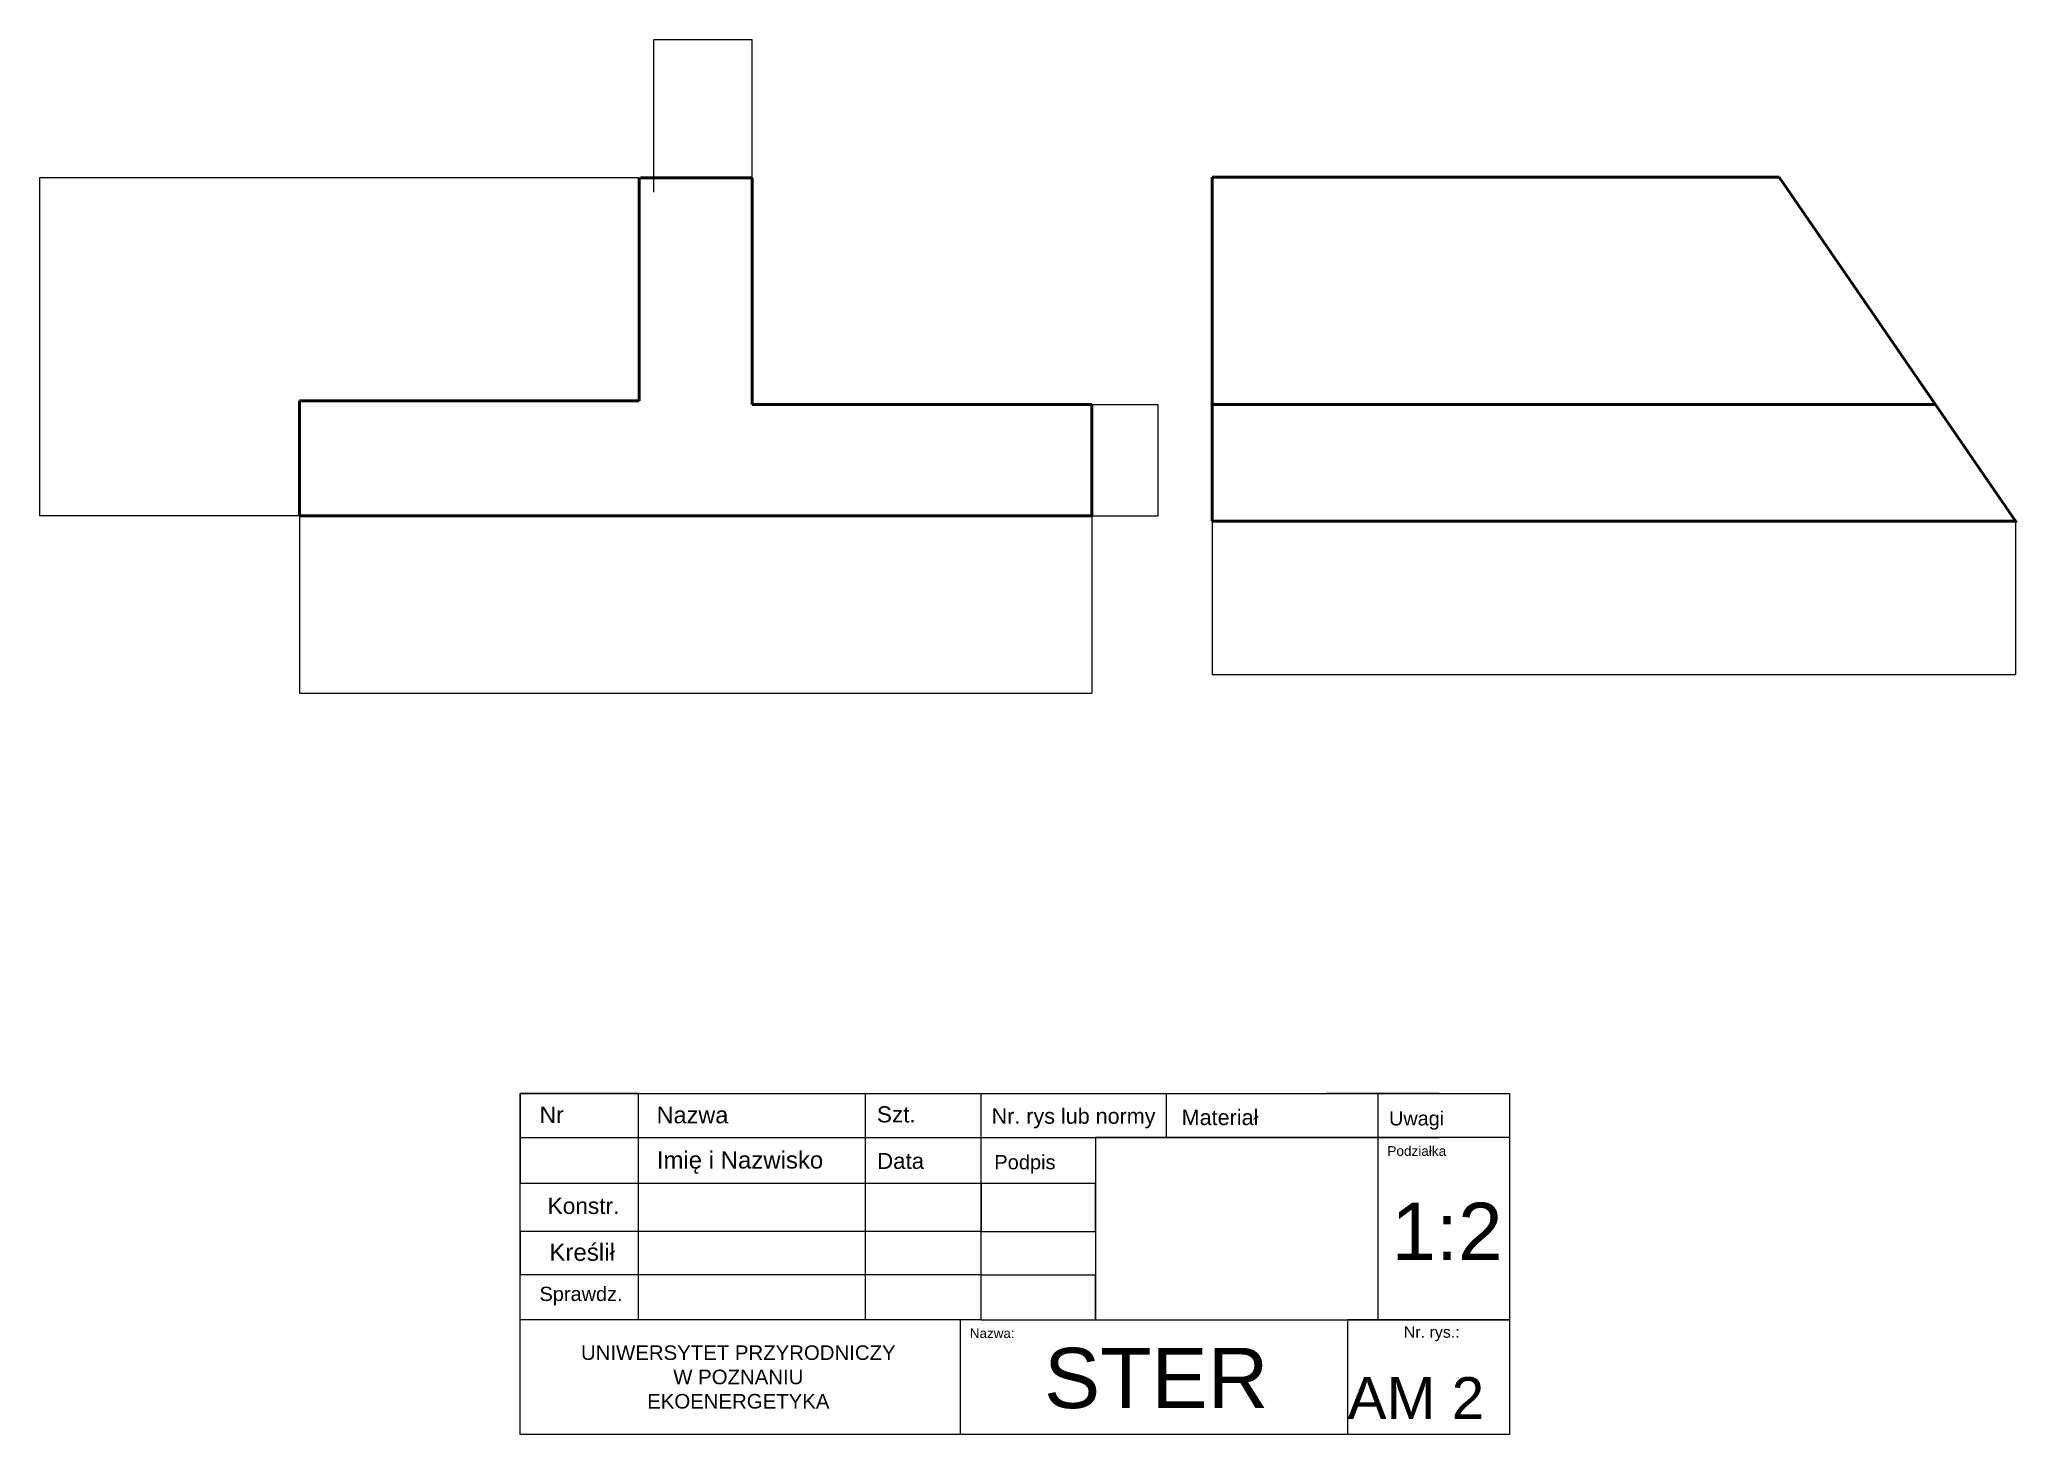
# Model space of a CAD drawing. Header units: millimetres. Extents: x 42929375554669 to 43067830117776, y 32255649472662 to 32314475379426.
# Drawn here: x 43052364031740 to 43067830117776, y 32255649472662 to 32266568592687 of the extents above; entities outside this region: 1.
import ezdxf

# ---------------------------------------------------------------- set-up
doc = ezdxf.new("R2010")
doc.units = ezdxf.units.MM
doc.layers.add('linia gruba', color=7, linetype='Continuous', lineweight=53)
doc.styles.get("Standard").update_dxf_attribs({"font": 'arial.ttf'})
doc.dimstyles.new('ISO-25', dxfattribs={"dimtxt": 2.5, "dimasz": 2.5, "dimexe": 10, "dimexo": 0, "dimtad": 1, "dimdec": 0, "dimtxsty": 'Standard', "dimblk": 'OPEN30', "dimcen": 2.5, "dimadec": 0, "dimazin": 0, "dimtfac": 1, "dimtdec": 0, "dimtmove": 0, "dimatfit": 3, "dimldrblk": 'OPEN30', "dimfxl": 1, "dimarcsym": 0})

# ---------------------------------------------------------------- blocks, each defined once
blk = doc.blocks.new('_Open30')
at = {"color": 0, "linetype": 'ByBlock', "lineweight": -2}
for p, q in [((-1, 0), (0, 0)), ((0, 0), (-1, 0)), ((0, 0), (-1, 0))]:
    blk.add_line(p, q, dxfattribs=at)
blk = doc.blocks.new('*D2')
at = {"color": 0, "lineweight": -2, "transparency": 16777216}
for p, q in [((43057168874052.188, 32265373304127.691), (43057168874052.188, 32266568592687)), ((43057168874054.688, 32266568592677), (43057938503395.422, 32266568592677)), ((43057938503397.922, 32265486254942.512), (43057938503397.922, 32266568592687))]:
    blk.add_line(p, q, dxfattribs=at)
at = {"layer": 'Defpoints', "color": 0, "transparency": 16777216}
for p in [(43057938503397.922, 32266568592677), (43057168874052.188, 32265373304127.691), (43057938503397.922, 32265486254942.512)]:
    blk.add_point(p, dxfattribs=at)
at = {"color": 0, "lineweight": -2, "transparency": 16777216, "xscale": 2.5, "yscale": 2.5, "zscale": 2.5, "rotation": 180}
blk.add_blockref('_Open30', (43057168874052.188, 32266568592677), dxfattribs=at)
at = {"color": 0, "lineweight": -2, "transparency": 16777216, "xscale": 2.5, "yscale": 2.5, "zscale": 2.5}
blk.add_blockref('_Open30', (43057938503397.922, 32266568592677), dxfattribs=at)
at = {"color": 0, "transparency": 16777216, "insert": (43057553688725.047, 32266568592678.898), "char_height": 2.5, "attachment_point": 5}
blk.add_mtext('769629346', dxfattribs=at)
blk = doc.blocks.new('*D3')
at = {"color": 0, "lineweight": -2, "transparency": 16777216}
for p, q in [((43060597108141.81, 32263711843316.69), (43061113865647.97, 32263711843316.69)), ((43061113865637.97, 32263711843314.19), (43061113865637.97, 32262839024611.3)), ((43060597108141.81, 32262839024608.8), (43061113865647.97, 32262839024608.8))]:
    blk.add_line(p, q, dxfattribs=at)
at = {"layer": 'Defpoints', "color": 0, "transparency": 16777216}
for p in [(43060597108141.81, 32263711843316.69), (43060597108141.81, 32262839024608.8), (43061113865637.97, 32262839024608.8)]:
    blk.add_point(p, dxfattribs=at)
at = {"color": 0, "lineweight": -2, "transparency": 16777216, "xscale": 2.5, "yscale": 2.5, "zscale": 2.5}
for p, rotation in [((43061113865637.97, 32263711843316.69), 90), ((43061113865637.97, 32262839024608.8), 270)]:
    blk.add_blockref('_Open30', p, dxfattribs=dict(at, rotation=rotation))
at = {"color": 0, "transparency": 16777216, "insert": (43061113865636.07, 32263275433962.72), "char_height": 2.5, "attachment_point": 5, "rotation": 90}
blk.add_mtext('872818708', dxfattribs=at)
blk = doc.blocks.new('*D4')
at = {"color": 0, "lineweight": -2, "transparency": 16777216}
for p, q in [((43057055501078.85, 32265486254942.52), (43052364031740.47, 32265486254942.52)), ((43052364031750.47, 32265486254940.02), (43052364031750.47, 32262839024611.3)), ((43057055501078.85, 32262839024608.8), (43052364031740.47, 32262839024608.8))]:
    blk.add_line(p, q, dxfattribs=at)
at = {"layer": 'Defpoints', "color": 0, "transparency": 16777216}
for p in [(43057055501078.85, 32265486254942.52), (43052364031750.47, 32262839024608.8), (43057055501078.85, 32262839024608.8)]:
    blk.add_point(p, dxfattribs=at)
at = {"color": 0, "lineweight": -2, "transparency": 16777216, "xscale": 2.5, "yscale": 2.5, "zscale": 2.5}
for p, rotation in [((43052364031750.47, 32265486254942.52), 90), ((43052364031750.47, 32262839024608.8), 270)]:
    blk.add_blockref('_Open30', p, dxfattribs=dict(at, rotation=rotation))
at = {"color": 0, "transparency": 16777216, "insert": (43052364031748.57, 32264162639775.64), "char_height": 2.5, "attachment_point": 5, "rotation": 90}
blk.add_mtext('2647230334', dxfattribs=at)
blk = doc.blocks.new('*D5')
at = {"color": 0, "lineweight": -2, "transparency": 16777216}
for p, q in [((43054396896334.953, 32262839024608.781), (43054396896334.953, 32261452294885.691)), ((43060597108141.797, 32262839024608.781), (43060597108141.797, 32261452294885.691)), ((43054396896337.453, 32261452294895.691), (43060597108139.297, 32261452294895.691))]:
    blk.add_line(p, q, dxfattribs=at)
at = {"layer": 'Defpoints', "color": 0, "transparency": 16777216}
for p in [(43054396896334.953, 32262839024608.781), (43060597108141.797, 32262839024608.781), (43060597108141.797, 32261452294895.691)]:
    blk.add_point(p, dxfattribs=at)
at = {"color": 0, "lineweight": -2, "transparency": 16777216, "xscale": 2.5, "yscale": 2.5, "zscale": 2.5, "rotation": 180}
blk.add_blockref('_Open30', (43054396896334.953, 32261452294895.691), dxfattribs=at)
at = {"color": 0, "lineweight": -2, "transparency": 16777216, "xscale": 2.5, "yscale": 2.5, "zscale": 2.5}
blk.add_blockref('_Open30', (43060597108141.797, 32261452294895.691), dxfattribs=at)
at = {"color": 0, "transparency": 16777216, "insert": (43057497002238.383, 32261452294897.59), "char_height": 2.5, "attachment_point": 5}
blk.add_mtext('6200211807', dxfattribs=at)
blk = doc.blocks.new('*D6')
at = {"color": 0, "lineweight": -2, "transparency": 16777216}
for p, q in [((43061538925999.88, 32262797500860.76), (43061538925999.88, 32261599098017.59)), ((43067823491104.68, 32262797500860.76), (43067823491104.68, 32261599098017.59)), ((43061538926002.38, 32261599098027.59), (43067823491102.18, 32261599098027.59))]:
    blk.add_line(p, q, dxfattribs=at)
at = {"layer": 'Defpoints', "color": 0, "transparency": 16777216}
for p in [(43061538925999.88, 32262797500860.76), (43067823491104.68, 32262797500860.76), (43067823491104.68, 32261599098027.59)]:
    blk.add_point(p, dxfattribs=at)
at = {"color": 0, "lineweight": -2, "transparency": 16777216, "xscale": 2.5, "yscale": 2.5, "zscale": 2.5, "rotation": 180}
blk.add_blockref('_Open30', (43061538925999.88, 32261599098027.59), dxfattribs=at)
at = {"color": 0, "lineweight": -2, "transparency": 16777216, "xscale": 2.5, "yscale": 2.5, "zscale": 2.5}
blk.add_blockref('_Open30', (43067823491104.68, 32261599098027.59), dxfattribs=at)
at = {"color": 0, "transparency": 16777216, "insert": (43064681208552.28, 32261599098029.5), "char_height": 2.5, "attachment_point": 5}
blk.add_mtext('6284565105', dxfattribs=at)

msp = doc.modelspace()

# ---------------------------------------------------------------- linework, layer by layer
for p, q in [((43056123045737.7, 32258319433217.5), (43056123045737.7, 32257974333156.7)), ((43056123045737.7, 32258319433217.5), (43056123045737.7, 32257617426830.8)), ((43059730623331.2, 32257974333156.7), (43059730623331.2, 32258319433217.5)), ((43061179600542, 32257974333156.7), (43061179600542, 32258319433217.5)), ((43063313199948.8, 32258319433217.5), (43062430740496.7, 32258319433217.5)), ((43062834461708.9, 32258319433217.5), (43062834461708.9, 32256547572980.5)), ((43056123045737.7, 32257974333156.7), (43063313199948.8, 32257974333156.7)), ((43059730623331.2, 32257239528360), (43059730623331.2, 32257974333156.7)), ((43059730623331.2, 32257974333156.7), (43060102716056.6, 32257974333156.7)), ((43063865160079.5, 32257974333156.7), (43060626423215.5, 32257974333156.7)), ((43060626423215.5, 32257974333156.7), (43060626423215.5, 32256547572980.5)), ((43056123045737.7, 32257617426830.8), (43059730623331.2, 32257617426830.8)), ((43059730623331.2, 32257617426830.8), (43059730623331.2, 32257239528360)), ((43060626423215.5, 32257613285208.6), (43059730623331.2, 32257613285208.6)), ((43060626423215.5, 32257239528360), (43060626423215.5, 32257613285208.6)), ((43059730623331.2, 32257239528360), (43056123045737.7, 32257239528360)), ((43056123045737.7, 32257239528360), (43056123045737.7, 32256900722842.7)), ((43059730623331.2, 32256900722842.7), (43059730623331.2, 32257239528360)), ((43059730623331.2, 32256897717268.8), (43059730623331.2, 32257239528360)), ((43059730623331.2, 32257239528360), (43060626423215.5, 32257239528360)), ((43056123045737.7, 32256900722842.7), (43059730623331.2, 32256900722842.7)), ((43059730623331.2, 32256547572980.5), (43059730623331.2, 32256900722842.7)), ((43060626423215.5, 32256897717268.8), (43059730623331.2, 32256897717268.8)), ((43060626423215.5, 32256547572980.5), (43060626423215.5, 32256897717268.8)), ((43057050390833.3, 32256547572980.5), (43056123045737.7, 32256547572980.5)), ((43056123045737.7, 32255649472662.5), (43056123045737.7, 32256544057240.6)), ((43059565807756.2, 32256547572980.5), (43058824183215, 32256547572980.5)), ((43059730623331.2, 32256547572980.5), (43059565807756.2, 32256547572980.5)), ((43059565807756.2, 32256547572980.5), (43059565807756.2, 32255649472662.5)), ((43059730623331.2, 32256547572980.5), (43063865160079.5, 32256547572980.5)), ((43063865160079.5, 32256547572980.5), (43062596734002.7, 32256547572980.5)), ((43062596734002.7, 32256547572980.5), (43062596734002.7, 32255649472662.5))]:
    msp.add_line(p, q)
for points in [[(42929375554669.4, 32314475379128.9), (42929375554879.4, 32314475379128.9), (42929375554879.4, 32314475379425.9), (42929375554669.4, 32314475379425.9)], [(43056123045737.7, 32258319433217.5), (43057050390833.3, 32258319433217.5), (43057050390833.3, 32258319433217.5), (43056123045737.7, 32258319433217.5)], [(43056123045737.7, 32258319433217.5), (43057050390833.3, 32258319433217.5), (43057050390833.3, 32258319433217.5), (43056123045737.7, 32258319433217.5)], [(43056123045737.7, 32258319433217.5), (43063865160079.5, 32258319433217.5), (43063865160079.5, 32255649472662.5), (43056123045737.7, 32255649472662.5)], [(43057050390833.3, 32258319433217.5), (43058824183215, 32258319433217.5), (43058824183215, 32256547572980.5), (43057050390833.3, 32256547572980.5)]]:
    msp.add_lwpolyline(points, close=True)
at = {"layer": 'linia gruba'}
for p, q in [((43057055501078.8, 32263740617550.8), (43057055501078.8, 32265486254942.5)), ((43057065098918.6, 32265486254942.5), (43057938503397.9, 32265486254942.5)), ((43057938503397.9, 32265486254942.5), (43057938503397.9, 32263711843316.7)), ((43061538925999.9, 32262797500860.8), (43061538925999.9, 32265491917650.4)), ((43061538925999.9, 32265491917650.4), (43065974651075, 32265491917650.4)), ((43065974651075, 32265491917650.4), (43067830117776.5, 32262787843445.6)), ((43054396896335, 32262839024608.8), (43054396896335, 32263740617550.8)), ((43057055501078.8, 32263740617550.8), (43054396896335, 32263740617550.8)), ((43057938503397.9, 32263711843316.7), (43058831103556.8, 32263711843316.7)), ((43058831103556.8, 32263711843316.7), (43060597108141.8, 32263711843316.7)), ((43060597108141.8, 32263711843316.7), (43060597108141.8, 32262839024608.8)), ((43061538925999.9, 32263711843316.7), (43067196092648.8, 32263711843316.7)), ((43060597108141.8, 32262839024608.8), (43054396896335, 32262839024608.8)), ((43067830117776.5, 32262797500860.8), (43061538925999.9, 32262797500860.8))]:
    msp.add_line(p, q, dxfattribs=at)

# ---------------------------------------------------------------- texts
for s, height, p in [('Nr', 128420586.55, (43056276049249.3, 32258087844442.4)), ('Nazwa', 131490742.63, (43057191380581.8, 32258085177981)), ('Szt.', 125938955.97, (43058915239885.2, 32258092236528.5)), ('Nr. rys lub normy', 120551688.437, (43059812478839.5, 32258081819988.3)), ('Materiał', 120960460.63, (43061298838130, 32258071140580.2)), ('Uwagi', 111040451.86, (43062921706095.9, 32258068389892.3))]:
    msp.add_text(s, height=height).set_placement(p)
at = {"attachment_point": 1}
for s, width, gutter_width, insert, char_height in [('Imię i Nazwisko', 1319139806.634, 670643018.6, (43057193494167.4, 32257865381399.2), 134128603.73), ('Data', 172453814.1, 623100576.9, (43058916484883.6, 32257852702247.4), 124620115.38), ('Podpis', 474153979.008, 561248800.6, (43059833389341.8, 32257837358848.5), 112249760.12), ('\\P{\\H1x;Podziałka}', 119650940.047, 380197268.8, (43062908151992, 32258033382193.1), 76039453.766), ('Konstr.', 179722822.557, 634726043.6, (43056338841673.4, 32257502558522.1), 126945208.72), ('1:2', 544595103.741, 2238958746.7, (43062940289918.2, 32257463248665.3), 447791749.34), ('Kreślił', 191054149.86, 674744826.1, (43056352282436, 32257143972795.7), 134948965.23), ('Sprawdz.', 414535885.768, 557845013.3, (43056275595467.9, 32256805827102.9), 111569002.66), ('Nazwa:', 347874769.978, 375899744.8, (43059642124900.4, 32256479241400.2), 75179948.96), ('Nr. rys.:', 446659260.614, 447382704.2, (43063036958855.6, 32256496163859.5), 89476540.84), ('\\pxqc;UNIWERSYTET PRZYRODNICZY W POZNANIU\\PEKOENERGETYKA', 2543143919.36, 570490735.7, (43056559085438.5, 32256347022855.7), 114098147.143), ('STER', 1912648031.517, 2356165267.4, (43060222507130.1, 32256327158756.2), 471233053.47), ('AM 2', 1249798876.486, 1640277193.1, (43062596734002.7, 32256098522821.5), 328055438.62)]:
    msp.add_mtext_dynamic_manual_height_columns(s, width=width, gutter_width=gutter_width, heights=[0], dxfattribs=dict(at, insert=insert, char_height=char_height))

# ---------------------------------------------------------------- dimensions: what is measured, and where the dimension line sits
for base, p1, p2, picture, middle in [((43057938503397.921875, 32266568592677), (43057168874052.1875, 32265373304127.6914062), (43057938503397.921875, 32265486254942.5117188), '*D2', (43057553688725.046875, 32266568592678.8984375)), ((43060597108141.796875, 32261452294895.6914062), (43054396896334.953125, 32262839024608.78125), (43060597108141.796875, 32262839024608.78125), '*D5', (43057497002238.3828125, 32261452294897.5898438)), ((43067823491104.6796875, 32261599098027.5898438), (43061538925999.8828125, 32262797500860.7617188), (43067823491104.6796875, 32262797500860.7617188), '*D6', (43064681208552.28125, 32261599098029.5))]:
    dim = msp.add_linear_dim(base=base, p1=p1, p2=p2, dimstyle='ISO-25')
    dim.commit()
    dim.dimension.update_dxf_attribs({"geometry": picture, "text_midpoint": middle})
for base, p1, p2, picture, middle in [((43052364031750.46875, 32262839024608.8007812), (43057055501078.84375, 32265486254942.5117188), (43057055501078.84375, 32262839024608.78125), '*D4', (43052364031748.5703125, 32264162639775.640625)), ((43061113865637.96875, 32262839024608.8007812), (43060597108141.796875, 32263711843316.6796875), (43060597108141.796875, 32262839024608.78125), '*D3', (43061113865636.0703125, 32263275433962.71875))]:
    dim = msp.add_linear_dim(base=base, p1=p1, p2=p2, angle=90, dimstyle='ISO-25')
    dim.commit()
    dim.dimension.update_dxf_attribs({"geometry": picture, "text_midpoint": middle})

doc.saveas('drawing.dxf')
